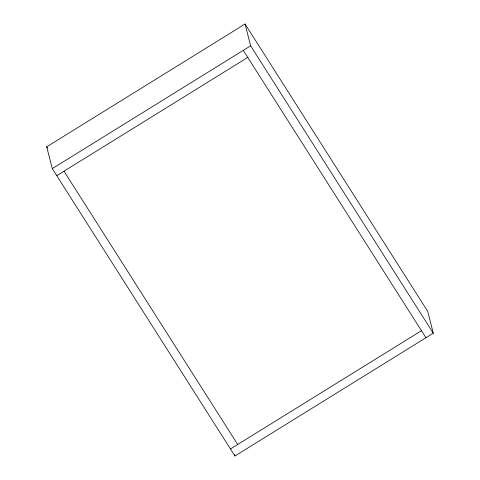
<?xml version="1.0" encoding="UTF-8"?>
<svg xmlns="http://www.w3.org/2000/svg" width="480" height="480" viewBox="0 0 480 480"><rect width="100%" height="100%" fill="white"/><g stroke="black" fill="none" stroke-linecap="round" stroke-linejoin="round"><path stroke-width="0.72" d="M46.716 146.808L245.058 24L427.722 311.37L433.284 333.192L234.942 456L52.278 168.63L46.716 146.808L47.466 147.984M52.278 168.63L250.62 45.822L245.058 24M56.76 175.68L247.764 57.42M230.466 448.956L421.464 330.696M250.62 45.822L433.284 333.192M243.282 50.37L425.94 337.74M64.002 171.192L237.708 444.474M234.582 454.59L234.942 456"/></g></svg>
